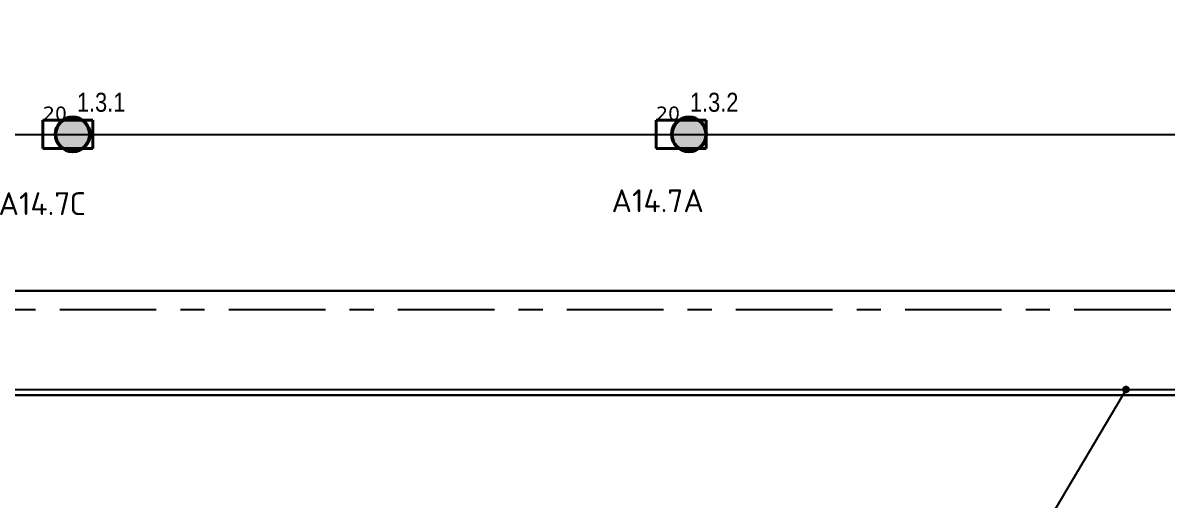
# Model space of a CAD drawing. Header units: millimetres. Extents: x -243740 to 150609, y -473655 to -165121.
# Drawn here: x -138095 to -123053, y -385437 to -379162 of the extents above; entities that cross this region are included whole.
import ezdxf
from ezdxf import colors
from ezdxf.entities.mleader import LeaderData, LeaderLine
from ezdxf.enums import TextEntityAlignment as Align
from ezdxf.math import Vec2, Vec3

# ---------------------------------------------------------------- set-up
doc = ezdxf.new("R2010")
doc.units = ezdxf.units.MM
doc.linetypes.add('Линия сетки', pattern=[22.225, 12.7, -3.175, 3.175, -3.175])
doc.linetypes.add('Штрих', pattern=[6.35, 3.175, -3.175])
for name, color, linetype in [('_HMI', 6, 'Continuous'), ('_Гр.ЩД-1А.5.9.I1.3', 6, 'Continuous'), ('_Гр.ЩД-1А.5.9.I1.6', 6, 'Continuous'), ('_Гр.ЩД-1А.5.9.I1.7', 6, 'Continuous'), ('_Гр.ЩД-1А.5.9.I1.8', 6, 'Continuous'), ('_Гр.ЩД-1А.5.9.I2.7', 6, 'Continuous'), ('_Гр.ЩД-1А.5.9.I2.8', 6, 'Continuous'), ('Вставка', 252, 'Continuous'), ('с_у МГН_ПУИ игнор_в_з', 252, 'Continuous')]:
    doc.layers.add(name, color=color, linetype=linetype)
for name, color, linetype, lineweight in [('_освещение_dali', 3, 'Continuous', 50), ('A-ANNO-DIMS', 7, 'Continuous', 9), ('DALLI', 6, 'TRAY', 30), ('АР_монолит', 252, 'Continuous', 50)]:
    doc.layers.add(name, color=color, linetype=linetype, lineweight=lineweight)
doc.layers.add('сВЕтильники', color=7, linetype='Continuous', lineweight=40, true_color=0x600080)
doc.styles.add('ELine', font='txt.shx')
doc.styles.add('GOST 2.304', font='')
doc.styles.add('ISOCPEUR', font='isocpeur.ttf')
doc.styles.add('ISOCPEUR_1', font='isocpeur.ttf', dxfattribs={"height": 200})
doc.styles.get("Standard").update_dxf_attribs({"font": 'ARIALN.TTF'})
doc.styles.add('TableTextStyle', font='')
doc.styles.get('GOST 2.304').set_extended_font_data('GOST Common')
doc.styles.get('TableTextStyle').set_extended_font_data('VERDANA.TTF')
doc.linetypes.add('TRAY', pattern='A,12.119257,["_",ELine,S=4.5,R=90,X=0,Y=-1.555839],0.750382,["_",ELine,S=4.5,R=0,X=0,Y=-0.805849],1.314849,["_",ELine,S=4.5,R=0,X=0,Y=-0.805849],2.250029,["_",ELine,S=4.5,R=90,X=0,Y=-1.555839],13.565483', length=30)
doc.linetypes.add('Truba', pattern='A,3e-05,[4,MSH_7,S=1,R=0,X=0,Y=0],-3.022072', length=3.022102)
doc.dimstyles.new('М-100', dxfattribs={"dimtxt": 200, "dimasz": 80, "dimexe": 100, "dimexo": 200, "dimgap": 50, "dimtad": 1, "dimdec": 0, "dimzin": 0, "dimdsep": 46, "dimtxsty": 'GOST 2.304', "dimblk": 'ARCHTICK', "dimcen": 90, "dimdle": 100, "dimadec": 0, "dimazin": 0, "dimtfac": 1, "dimtdec": 0, "dimtmove": 1, "dimatfit": 0, "dimfxl": 1, "dimtolj": 1, "dimtzin": 0, "dimarcsym": 0})

# ---------------------------------------------------------------- blocks, each defined once
blk = doc.blocks.new('_ArchTick')
at = {"color": 0, "linetype": 'ByBlock', "const_width": 0.15}
blk.add_lwpolyline([(-0.5, -0.5), (0.5, 0.5)], dxfattribs=at)
blk = doc.blocks.new('*D262')
at = {"layer": 'Defpoints', "color": 0, "lineweight": 30, "transparency": 16777216}
for p in [(0, 14750), (156367, 14750), (155800, 13200)]:
    blk.add_point(p, dxfattribs=at)
at = {"layer": 'с_у МГН_ПУИ игнор_в_з', "color": 0, "lineweight": -2, "transparency": 16777216}
for p, q in [((200, 14750), (156467, 14750)), ((156367, 13100), (156367, 14850)), ((156000, 13200), (156467, 13200))]:
    blk.add_line(p, q, dxfattribs=at)
at = {"layer": 'с_у МГН_ПУИ игнор_в_з', "color": 0, "lineweight": -2, "transparency": 16777216, "xscale": 80, "yscale": 80, "zscale": 80}
for p, rotation in [((156367, 14750), 90), ((156367, 13200), 270)]:
    blk.add_blockref('_ArchTick', p, dxfattribs=dict(at, rotation=rotation))
at = {"layer": 'с_у МГН_ПУИ игнор_в_з', "color": 0, "transparency": 16777216, "insert": (156217, 13975), "char_height": 200, "attachment_point": 5, "rotation": 90, "style": 'GOST 2.304'}
blk.add_mtext('\\A1;1550', dxfattribs=at)
blk = doc.blocks.new('dgdg')
at = {"layer": 'сВЕтильники', "lineweight": 40}
for points in [[(96809, 16623, 0), (96809, 16995, 0)], [(96809, 16995, 0), (96809, 16623, 0)], [(96809, 16995, 0), (97466, 16995, 0)], [(97466, 16995, 0), (96809, 16995, 0)], [(97466, 16995, 0), (96809, 16995, 0)], [(96809, 16995, 0), (96809, 16623, 0)], [(96809, 16623, 0), (96809, 16995, 0)], [(96809, 16995, 0), (97466, 16995, 0)], [(97466, 16995, 0), (97466, 16623, 0)], [(97466, 16623, 0), (97466, 16995, 0)], [(97466, 16623, 0), (97466, 16995, 0)], [(97466, 16995, 0), (97466, 16623, 0)], [(104869, 16623, 0), (104869, 16995, 0)], [(104869, 16995, 0), (104869, 16623, 0)], [(104869, 16995, 0), (105526, 16995, 0)], [(105526, 16995, 0), (104869, 16995, 0)], [(105526, 16995, 0), (104869, 16995, 0)], [(104869, 16995, 0), (104869, 16623, 0)], [(104869, 16623, 0), (104869, 16995, 0)], [(104869, 16995, 0), (105526, 16995, 0)], [(105526, 16995, 0), (105526, 16623, 0)], [(105526, 16623, 0), (105526, 16995, 0)], [(105526, 16623, 0), (105526, 16995, 0)], [(105526, 16995, 0), (105526, 16623, 0)], [(97466, 16623, 0), (96809, 16623, 0)], [(96809, 16623, 0), (97466, 16623, 0)], [(96809, 16623, 0), (97466, 16623, 0)], [(97466, 16623, 0), (96809, 16623, 0)], [(105526, 16623, 0), (104869, 16623, 0)], [(104869, 16623, 0), (105526, 16623, 0)], [(104869, 16623, 0), (105526, 16623, 0)], [(105526, 16623, 0), (104869, 16623, 0)]]:
    blk.add_polyline3d(points, dxfattribs=at)
at = {"layer": 'сВЕтильники', "style": 'ISOCPEUR_1'}
for s, p in [('А14.7С', (96224, 15748, 24000)), ('А14.7А', (104283, 15786, 21000))]:
    blk.add_text(s, height=300, dxfattribs=at).set_placement(p)
blk = doc.blocks.new('_Dot')
at = {"color": 0, "linetype": 'ByBlock', "lineweight": -2}
blk.add_line((-0.5, 0), (-1, 0), dxfattribs=at)
at = {"color": 0, "linetype": 'ByBlock', "const_width": 0.5}
blk.add_lwpolyline([(-0.25, 0, 1), (0.25, 0, 1)], format="xyb", close=True, dxfattribs=at)
blk = doc.blocks.new('A$Cab2378fa')
at = {"lineweight": 25}
h = blk.add_hatch(color=0, dxfattribs=at)
h.paths.add_polyline_path([(162, -157, 0.442338), (148, 178), (0, 0)])
h.paths.add_polyline_path([(-142, -170), (0, 0), (-163, 158, 0.430096)])
at = {"lineweight": 25, "true_color": 0xfff5f5}
h = blk.add_hatch(color=7, dxfattribs=at)
h.dxf.hatch_style = 1
h.paths.add_polyline_path([(0, 0), (-142, -170, 0.174923), (3, -222, 0.197808), (162, -157)])
h.paths.add_polyline_path([(-163, 158), (0, 0), (148, 178, 0.175398), (3, 230, 0.209014)])
blk.add_circle((3, 4), 226)
blk = doc.blocks.new('A$C010e0e93')
at = {"layer": 'с_у МГН_ПУИ игнор_в_з'}
dim = blk.add_linear_dim(base=(156366.9, 14749.9), p1=(155800, 13200), p2=(0, 14749.9), angle=90, dimstyle='М-100', dxfattribs=at)
dim.commit()
dim.dimension.update_dxf_attribs({"geometry": '*D262', "text_midpoint": (156216.9, 13974.9)})

msp = doc.modelspace()

# ---------------------------------------------------------------- block references
at = {"layer": '_освещение_dali', "color": 5, "ltscale": 100}
for p in [(-137443, -380632), (-129343, -380632)]:
    msp.add_blockref('A$Cab2378fa', p, dxfattribs=at)

# ---------------------------------------------------------------- texts
at = {"layer": '_освещение_dali', "color": 254, "true_color": 0xecbcd1, "style": 'TableTextStyle'}
for p in [(-137831, -380443), (-129771, -380443)]:
    msp.add_text('20', height=180, dxfattribs=at).set_placement(p)

# ---------------------------------------------------------------- next in the draw order: block references
at = {"layer": 'Вставка', "linetype": 'Truba', "lineweight": 30, "ltscale": 100}
msp.add_blockref('A$C010e0e93', (-234640, -397437), dxfattribs=at)

# ---------------------------------------------------------------- next in the draw order: linework, layer by layer
at = {"layer": '_HMI', "ltscale": 100}
for points in [[(-3995, -388487), (-3995, -381461), (-40908, -381461), (-40908, -384058), (-150052, -384058), (-150052, -393665)], [(-104803, -393510), (-104803, -384058), (-149802, -384058), (-149802, -393665)]]:
    msp.add_lwpolyline(points, dxfattribs=at)
at = {"layer": '_Гр.ЩД-1А.5.9.I1.3', "ltscale": 100}
msp.add_lwpolyline([(-149802, -393665), (-149802, -380629), (-96661, -380629), (-96661, -372652), (-145918, -372652), (-145918, -364544), (-96661, -364544), (-96661, -356676), (-145918, -356676)], dxfattribs=at)
at = {"layer": '_Гр.ЩД-1А.5.9.I1.6', "ltscale": 100}
msp.add_lwpolyline([(-150052, -393665), (-150052, -384058), (-95688, -384058), (-95688, -380558), (-46111, -380558), (-46111, -372558), (-87271, -372667), (-87271, -364589), (-46111, -364589), (-46111, -356552), (-87271, -356701)], dxfattribs=at)
at = {"layer": '_Гр.ЩД-1А.5.9.I1.7', "ltscale": 100}
msp.add_lwpolyline([(-150052, -393665), (-150052, -384058), (-40908, -384058), (-40908, -380597), (-3614, -380598), (-3614, -372662), (-38668, -372682), (-38668, -364593), (-3613, -364593), (-3613, -356723), (-38668, -356692)], dxfattribs=at)
at = {"layer": '_Гр.ЩД-1А.5.9.I1.8', "ltscale": 100}
msp.add_lwpolyline([(-150052, -393665), (-150052, -384058), (-40908, -384058), (-40908, -348823), (-3613, -348802), (-3612, -340963), (-38668, -340932), (-38668, -332483), (-3612, -332483), (-3611, -324690), (-38668, -324690), (-38668, -316703), (-3611, -316705)], dxfattribs=at)
at = {"layer": '_Гр.ЩД-1А.5.9.I2.7', "ltscale": 100}
msp.add_lwpolyline([(-149952, -393665), (-149952, -383983), (-111228, -383983)], dxfattribs=at)
at = {"layer": '_Гр.ЩД-1А.5.9.I2.8', "ltscale": 100}
msp.add_lwpolyline([(-149802, -393665), (-149802, -384058), (-105489, -384058)], dxfattribs=at)
at = {"layer": 'DALLI', "color": 0, "linetype": 'Линия сетки', "lineweight": -3, "ltscale": 100}
msp.add_lwpolyline([(-147106, -353037), (-96336, -353037), (-96336, -382937), (-147106, -382937)], close=True, dxfattribs=at)

# ---------------------------------------------------------------- next in the draw order: block references
at = {"layer": 'Defpoints', "linetype": 'Truba'}
msp.add_blockref('dgdg', (-234640, -397437), dxfattribs=at)

# ---------------------------------------------------------------- next in the draw order: texts
at = {"layer": '_Гр.ЩД-1А.5.9.I1.3', "ltscale": 100}
for s, p in [('1.3.1', (-137067, -380406)), ('1.3.2', (-129008, -380406))]:
    msp.add_text(s, height=250, dxfattribs=at).set_placement(p, align=Align.BOTTOM_CENTER)

# ---------------------------------------------------------------- next in the draw order: leaders
at = {"layer": '_Гр.ЩД-1А.5.9.I2.7', "ltscale": 100}
ml = msp.add_multileader_mtext('Standard', dxfattribs=at)
ml.set_content('Гр.ЩД-1А.5.9.I2.7', color=256, style='ISOCPEUR')
ml.set_leader_properties()
ml.set_arrow_properties(name='DOT')
ml.build(insert=Vec2(0, 0))
ml.multileader.update_dxf_attribs({"has_dogleg": 0, "text_left_attachment_type": 6, "text_right_attachment_type": 6, "arrow_head_size": 100})
ctx = ml.context
ctx.base_point, ctx.char_height, ctx.arrow_head_size, ctx.landing_gap_size, ctx.plane_origin = Vec3(-127996, -386557), 250, 100, 200, Vec3(-43527, -258787)
ctx.left_attachment, ctx.right_attachment = 6, 6
notes = []
notes.append((ctx, [(1, (1, 1, 0), (-125113, -386557), (-1, 0), 8, [(1, [(-123594, -383983)], 0, [])])]))
ctx.mtext.insert, ctx.mtext.width, ctx.mtext.flow_direction = Vec3(-127796, -386232), 2425, 5
for ctx, leaders in notes:
    for number, flags, end, landing, length, lines in leaders:
        leader = LeaderData()
        leader.index, (leader.has_last_leader_line, leader.has_dogleg_vector, leader.attachment_direction) = number, flags
        leader.last_leader_point, leader.dogleg_vector, leader.dogleg_length = Vec3(end), Vec3(landing), length
        for number, points, colour, breaks in lines:
            line = LeaderLine()
            line.index, line.vertices, line.color, line.breaks = number, Vec3.list(points), colors.encode_raw_color(colour), breaks
            leader.lines.append(line)
        ctx.leaders.append(leader)

doc.saveas('drawing.dxf')
